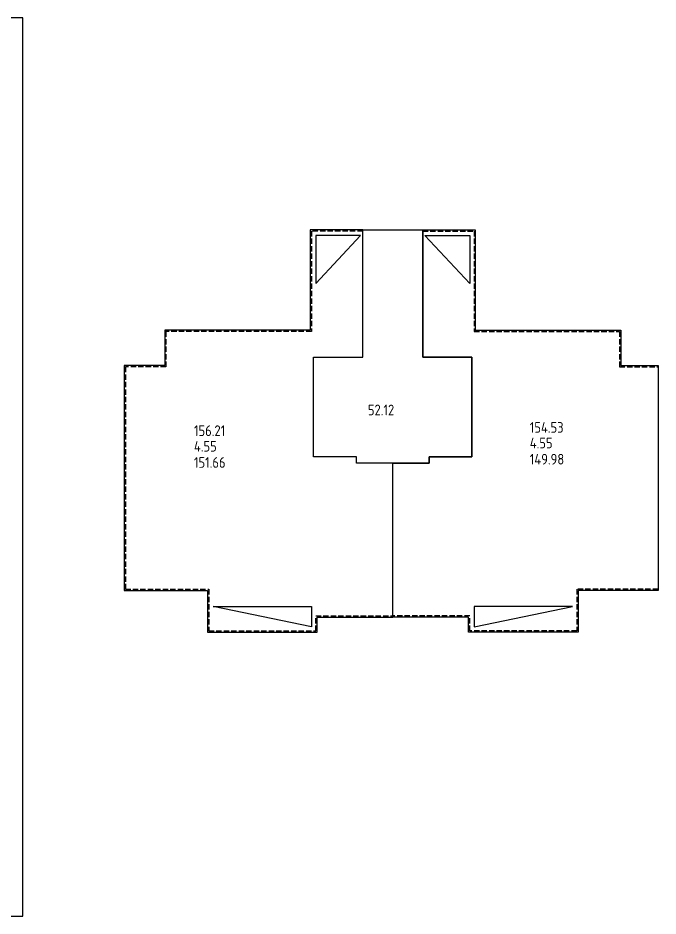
# Model space of a CAD drawing. Extents: x 1117549 to 1295333, y -232649 to -190649.
# Drawn here: x 1265414 to 1295333, y -232649 to -190649 of the extents above; entities that cross this region are included whole.
import ezdxf

# ---------------------------------------------------------------- set-up
doc = ezdxf.new("R2010")
doc.units = 0
doc.header["$LTSCALE"] = 1000
doc.header["$MEASUREMENT"] = 0
doc.linetypes.add('DASH', pattern=[0.35, 0.25, -0.1])
doc.layers.get('0').update_dxf_attribs({"linetype": 'CONTINUOUS'})
doc.layers.add('PUB_TITLE', color=4, linetype='CONTINUOUS')
doc.layers.add('图层1', color=6, linetype='CONTINUOUS')
doc.layers.add('铺地', color=147, linetype='CONTINUOUS', lineweight=0)
doc.styles.get("Standard").update_dxf_attribs({"font": 'GBENOR', "bigfont": 'GBCBIG'})

# ---------------------------------------------------------------- blocks, each defined once
blk = doc.blocks.new('euiop[]')
at = {"layer": 'PUB_TITLE', "color": 0}
blk.add_lwpolyline([(595640.55, 25737.64), (595640.55, 26158.14), (595046.05, 26158.14), (595046.05, 25737.64)], close=True, dxfattribs=at)

msp = doc.modelspace()

# ---------------------------------------------------------------- linework, layer by layer
at = {"layer": '图层1', "color": 6}
for points in [[(1282933, -218677), (1282933, -211467), (1281233, -211467), (1281233, -211167), (1279233, -211167), (1279233, -206517), (1281533, -206517), (1281533, -200557), (1279073, -200557), (1279073, -205257), (1272273, -205257), (1272273, -206907), (1270373, -206907), (1270373, -217427), (1274273, -217427), (1274273, -219377), (1279393, -219377), (1279393, -218677), (1282933, -218677)], [(1282933, -218677), (1282933, -211467), (1284633, -211467), (1284633, -211167), (1286633, -211167), (1286633, -206517), (1284333, -206517), (1284333, -200557), (1286793, -200557), (1286793, -205257), (1293593, -205257), (1293593, -206907), (1295333, -206907), (1295333, -217427), (1291593, -217427), (1291593, -219377), (1286473, -219377), (1286473, -218677), (1282933, -218677)]]:
    msp.add_lwpolyline(points, dxfattribs=at)
at = {"layer": '图层1', "color": 6, "linetype": 'DASH'}
for points in [[(1279333, -219317), (1279333, -218617), (1282933, -218617), (1282933, -211467), (1281233, -211467), (1281233, -211167), (1279233, -211167), (1279233, -206517), (1281533, -206517), (1281533, -200617), (1279133, -200617), (1279133, -205317), (1272333, -205317), (1272333, -206967), (1270433, -206967), (1270433, -217367), (1274333, -217367), (1274333, -219317), (1279333, -219317)], [(1286533, -219317), (1286533, -218617), (1282933, -218617), (1282933, -211467), (1284633, -211467), (1284633, -211167), (1286633, -211167), (1286633, -206517), (1284333, -206517), (1284333, -200617), (1286733, -200617), (1286733, -205317), (1293533, -205317), (1293533, -206967), (1295333, -206967), (1295333, -217367), (1291533, -217367), (1291533, -219317), (1286533, -219317)]]:
    msp.add_lwpolyline(points, dxfattribs=at)
at = {"layer": '图层1', "color": 6}
for points in [[(1281533, -200557), (1284333, -200557), (1284333, -206517), (1286633, -206517), (1286633, -211167), (1284633, -211167), (1284633, -211467), (1281233, -211467), (1281233, -211167), (1279233, -211167), (1279233, -206517), (1281533, -206517)], [(1279333, -203067), (1281433, -200817), (1279333, -200817)], [(1286533, -203067), (1284433, -200817), (1286533, -200817)], [(1274533, -218167), (1279133, -218167), (1279133, -219117)], [(1291333, -218167), (1286733, -218167), (1286733, -219117)]]:
    msp.add_lwpolyline(points, close=True, dxfattribs=at)

# ---------------------------------------------------------------- block references
at = {"linetype": 'ByBlock', "xscale": 99.88109257840551, "yscale": 99.88109257817268, "zscale": 99.88109257820747}
msp.add_blockref('euiop[]', (-58227582, -2803353), dxfattribs=at)

# ---------------------------------------------------------------- texts
at = {"layer": '铺地', "color": 241, "linetype": 'DASH'}
for s, p in [('52.12', (1281771, -209232)), ('154.53', (1289339, -210049)), ('156.21', (1273640, -210202)), ('4.55', (1289339, -210776)), ('4.55', (1273640, -210930))]:
    msp.add_text(s, height=500, dxfattribs=at).set_placement(p)
at = {"layer": '铺地', "color": 1, "linetype": 'DASH'}
for s, p in [('151.66', (1273640, -211688)), ('149.98', (1289339, -211535))]:
    msp.add_text(s, height=500, dxfattribs=at).set_placement(p)

doc.saveas('drawing.dxf')
